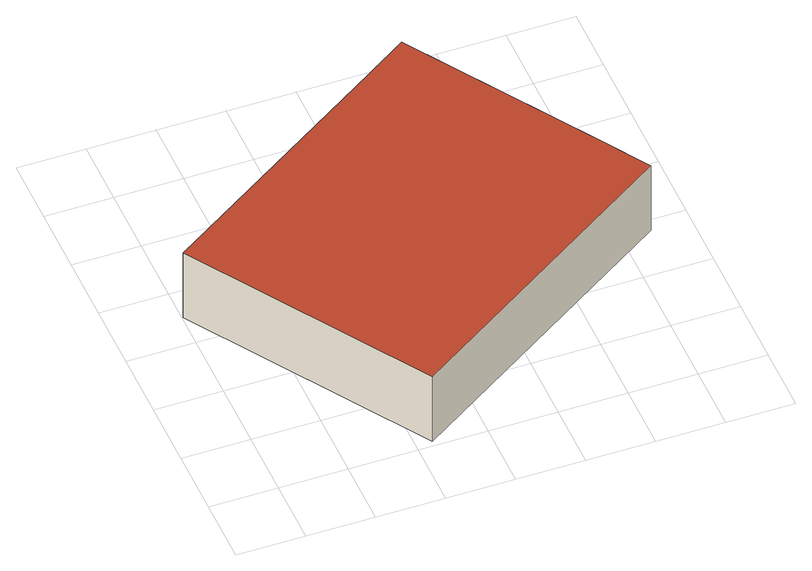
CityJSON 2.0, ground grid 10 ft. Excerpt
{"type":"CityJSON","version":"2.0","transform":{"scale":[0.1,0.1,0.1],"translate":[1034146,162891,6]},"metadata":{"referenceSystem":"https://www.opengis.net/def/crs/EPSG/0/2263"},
"CityObjects":{
"building1":{"type":"Building","attributes":{"name":"Bldg_2210001883","BIN":"4311846"},"geometry":[{"type":"MultiSurface","lod":"2","boundaries":[[[0,1,2,3,4,5]],[[6,7,8,9,10,11]],[[6,11,5,4]],[[7,6,4,3]],[[8,7,3,2]],[[9,8,2,1]],[[10,9,1,0]],[[11,10,0,5]]],"semantics":{"surfaces":[{"type":"GroundSurface"},{"type":"RoofSurface","BIN":"4311846"},{"type":"WallSurface"}],"values":[0,1,2,2,2,2,2,2]}}]}
},
"vertices":[
[223,8,2],[1,351,2],[359,583,2],[420,623,2],[598,349,2],[642,280,2],[598,349,121],[420,623,121],[359,583,121],[1,351,121],[223,8,121],[642,280,121]
]}
